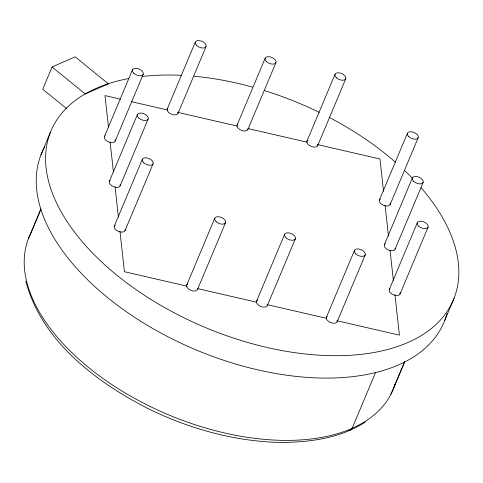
<?xml version="1.0" encoding="UTF-8"?>
<svg xmlns="http://www.w3.org/2000/svg" width="483" height="483" viewBox="0 0 483 483"><rect width="100%" height="100%" fill="white"/><g stroke="black" fill="none" stroke-linecap="round" stroke-linejoin="round"><path stroke-width="0.72" d="M31.129 232.661L40.995 209.061M52.086 66.986L85.292 94.004L108.343 83.831L75.143 56.813L52.086 66.986L42.745 89.234L66.63 108.669M40.934 154.892L50.31 132.547M104.394 136.701L132.463 69.824M115.165 141.121L143.24 74.243M109.333 181.445L137.401 114.568M120.104 185.864L148.178 118.981M114.272 226.183L142.346 159.305M167.251 108.971L195.325 42.093M125.043 230.602L153.117 163.725M178.022 113.39L206.096 46.507M237.093 125.073L265.167 58.195M247.864 129.492L275.938 62.615M186.698 285.115L214.772 218.238M197.469 289.534L225.543 222.657M306.934 141.181L335.009 74.304M317.711 145.6L345.78 78.723M256.539 301.223L284.614 234.34M267.31 305.636L295.385 238.759M326.381 317.325L354.456 250.448M379.36 200.113L407.435 133.236M337.158 321.744L365.226 254.867M390.137 204.532L418.212 137.649M384.305 244.851L412.373 177.973M395.076 249.27L423.15 182.393M389.244 289.595L417.318 222.717M400.015 294.014L428.089 227.131M375.665 372.248L352.149 428.27L350.416 430.166L348.152 430.673M393.44 388.712L404.694 361.821M444.71 320.513L454.092 298.168M28.618 238.179L40.886 209.036M390.928 394.225L404.663 361.628M365.353 422.015C340.461 438.274 309.851 442.313 280.714 442.446C234.376 441.51 188.756 428.638 147.309 408.238C95.175 381.292 41.562 340.708 25.84 281.293M120.436 99.142L104.992 95.58L108.47 127.059M131.461 101.684L167.486 109.991M177.78 112.364L237.334 126.099M248.359 128.641L307.176 142.201M317.47 144.58L379.964 158.985L383.526 191.22M186.933 286.135L124.439 271.724L119.971 231.248M197.227 288.508L256.781 302.243M267.075 304.616L326.623 318.351M336.917 320.724L399.411 335.136L394.943 294.66M385.096 205.462L388.489 236.193M390.059 250.436L393.373 280.418M110.124 142.05L113.433 172.033M115.087 187.024L118.401 217.006M446.98 313.63A218.231 121.553 22.8 0 1 197.535 350.513A218.231 121.553 22.8 0 1 44.593 147.019M421.104 187.766A218.231 121.553 22.8 0 1 372.828 352.699A218.231 121.553 22.8 0 1 85.539 245.491A218.231 121.553 22.8 0 1 128.496 78.572M142.08 76.507A218.231 121.553 22.8 0 1 181.596 75.336M194.142 76.223A218.231 121.553 22.8 0 1 252.368 87.037M264.304 90.532A218.231 121.553 22.8 0 1 319.281 112.358M329.158 117.351A218.231 121.553 22.8 0 1 395.674 162.36M404.349 170.264A218.231 121.553 22.8 0 1 412.693 178.553M395.209 383.611A197.336 109.913 22.8 0 1 170.185 415.501A197.336 109.913 22.8 0 1 30.984 232.945M247.978 128.55A5.82 3.242 22.8 0 1 241.114 130.229A5.82 3.242 22.8 0 1 237.841 124.155M267.316 304.181A5.82 3.242 22.8 0 1 260.56 306.373A5.82 3.242 22.8 0 1 257.765 300.04M317.711 144.145A5.82 3.242 22.8 0 1 311.149 146.415A5.82 3.242 22.8 0 1 307.913 140.124M178.028 111.929A5.82 3.242 22.8 0 1 171.845 114.35A5.82 3.242 22.8 0 1 167.8 108.204M395.148 248.075A5.82 3.242 22.8 0 1 388.32 250.001A5.82 3.242 22.8 0 1 385.277 243.794M390.137 203.071A5.82 3.242 22.8 0 1 383.574 205.341A5.82 3.242 22.8 0 1 380.338 199.056M400.087 292.819A5.82 3.242 22.8 0 1 393.452 294.823A5.82 3.242 22.8 0 1 389.992 288.677M120.176 184.669A5.82 3.242 22.8 0 1 113.541 186.673A5.82 3.242 22.8 0 1 110.082 180.527M115.165 139.665A5.82 3.242 22.8 0 1 108.796 142.014A5.82 3.242 22.8 0 1 105.143 135.783M125.115 229.407A5.82 3.242 22.8 0 1 118.287 231.333A5.82 3.242 22.8 0 1 115.244 225.126M197.541 288.339A5.82 3.242 22.8 0 1 190.719 290.265A5.82 3.242 22.8 0 1 187.67 284.058M337.225 320.549A5.82 3.242 22.8 0 1 330.595 322.559A5.82 3.242 22.8 0 1 327.136 316.407M266.562 61.673A5.82 3.242 22.8 0 0 275.841 62.826A5.82 3.242 22.8 0 0 269.26 56.722A5.82 3.242 22.8 0 0 266.562 61.673M286.008 237.817A5.82 3.242 22.8 0 0 295.288 238.97A5.82 3.242 22.8 0 0 288.701 232.866A5.82 3.242 22.8 0 0 286.008 237.817M336.403 77.775A5.82 3.242 22.8 0 0 345.683 78.928A5.82 3.242 22.8 0 0 339.102 72.83A5.82 3.242 22.8 0 0 336.403 77.775M196.72 45.565A5.82 3.242 22.8 0 0 205.999 46.718A5.82 3.242 22.8 0 0 199.413 40.614A5.82 3.242 22.8 0 0 196.72 45.565M413.768 181.451A5.82 3.242 22.8 0 0 423.048 182.604A5.82 3.242 22.8 0 0 416.467 176.5A5.82 3.242 22.8 0 0 413.768 181.451M408.829 136.707A5.82 3.242 22.8 0 0 418.109 137.86A5.82 3.242 22.8 0 0 411.528 131.756A5.82 3.242 22.8 0 0 408.829 136.707M418.707 226.189A5.82 3.242 22.8 0 0 427.992 227.342A5.82 3.242 22.8 0 0 421.405 221.238A5.82 3.242 22.8 0 0 418.707 226.189M138.796 118.039A5.82 3.242 22.8 0 0 148.082 119.192A5.82 3.242 22.8 0 0 141.495 113.088A5.82 3.242 22.8 0 0 138.796 118.039M133.857 73.301A5.82 3.242 22.8 0 0 143.137 74.454A5.82 3.242 22.8 0 0 136.556 68.351A5.82 3.242 22.8 0 0 133.857 73.301M143.735 162.783A5.82 3.242 22.8 0 0 153.02 163.936A5.82 3.242 22.8 0 0 146.434 157.832A5.82 3.242 22.8 0 0 143.735 162.783M216.167 221.709A5.82 3.242 22.8 0 0 225.446 222.862A5.82 3.242 22.8 0 0 218.859 216.758A5.82 3.242 22.8 0 0 216.167 221.709M355.85 253.925A5.82 3.242 22.8 0 0 365.13 255.078A5.82 3.242 22.8 0 0 358.549 248.974A5.82 3.242 22.8 0 0 355.85 253.925"/></g></svg>
